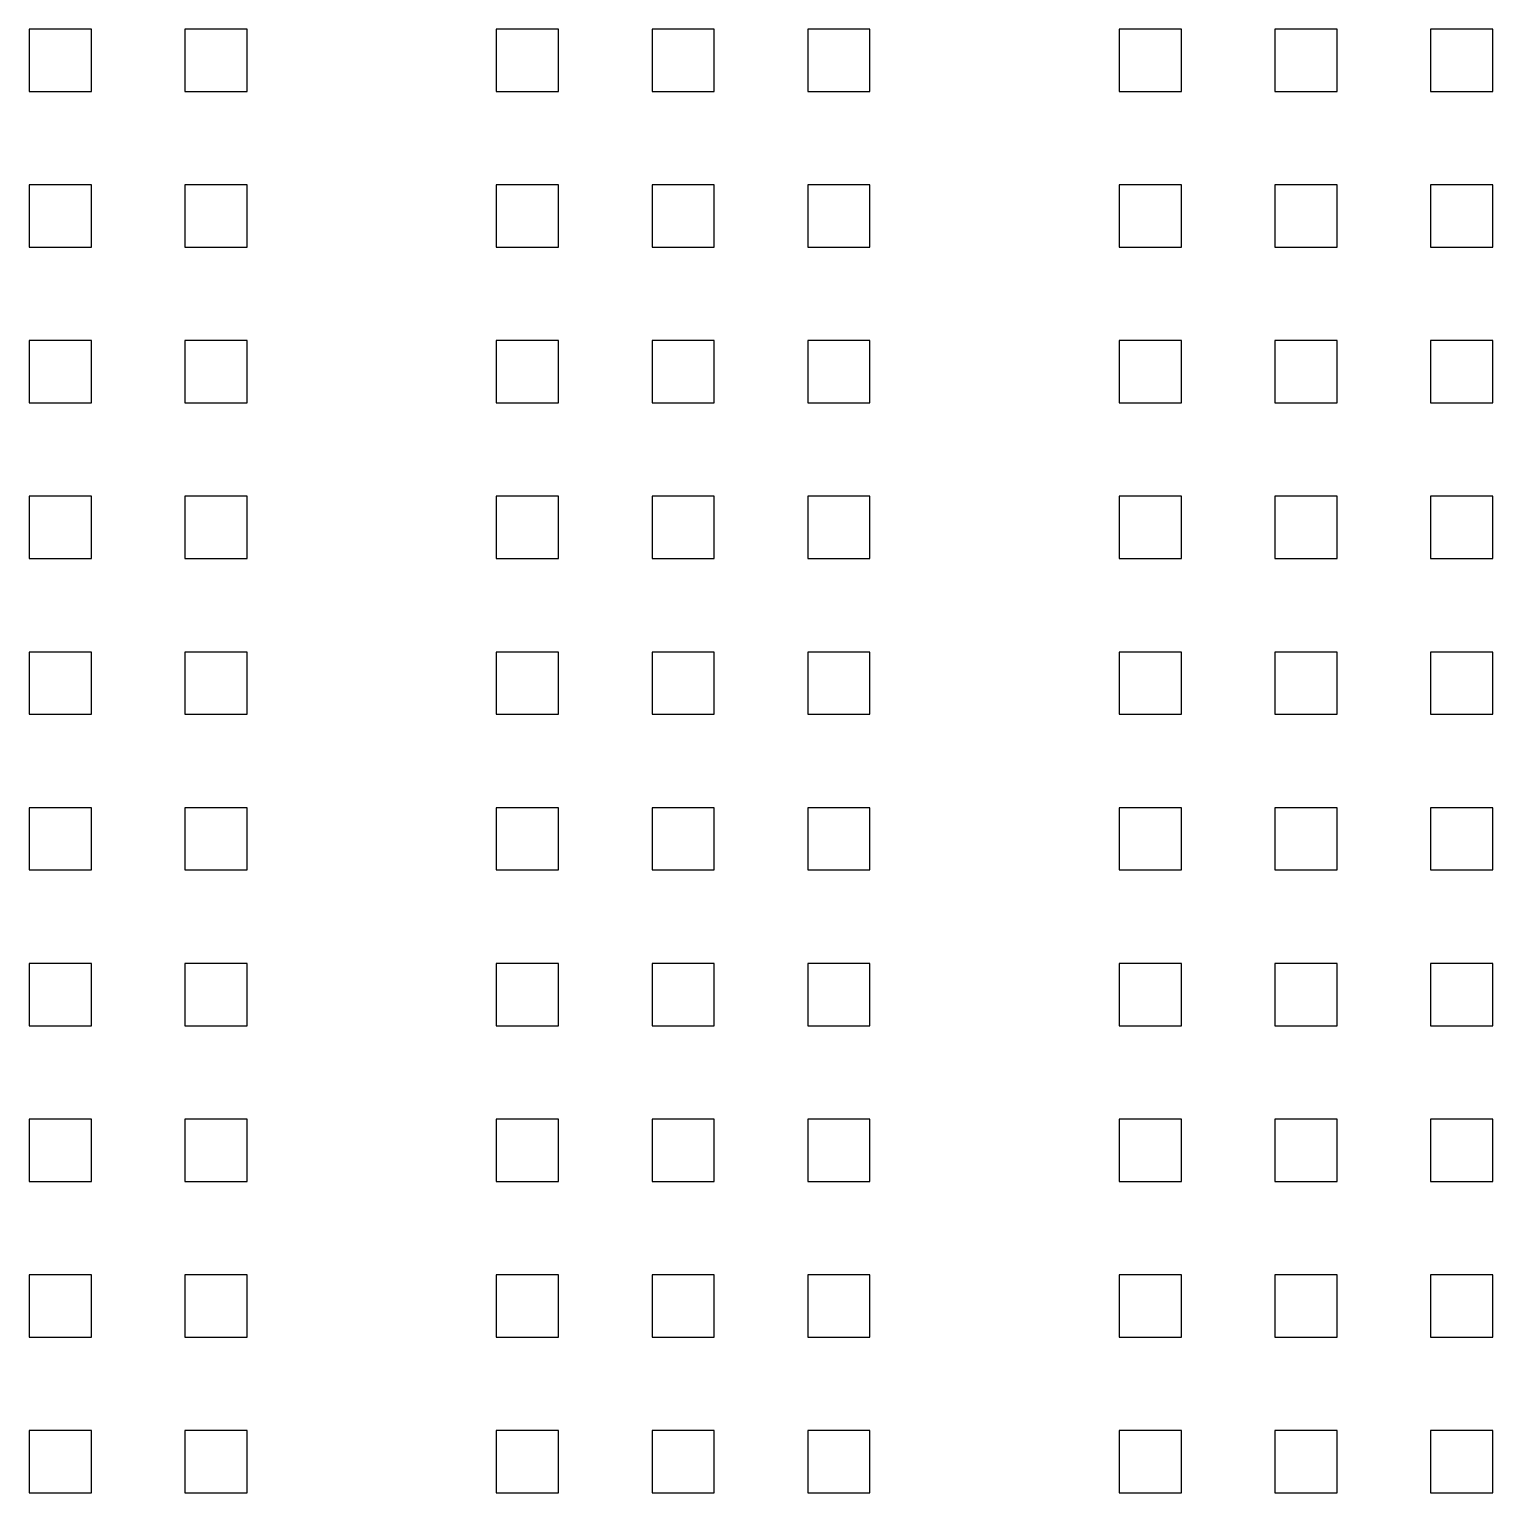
# Model space of a CAD drawing. Header units: metres. Extents: x -21500 to 21500, y -23900 to 23900.
# Drawn here: x -5100 to -400, y 12100 to 16800 of the extents above; entities that cross this region are included whole.
import ezdxf

# ---------------------------------------------------------------- set-up
doc = ezdxf.new("R2010")
doc.units = ezdxf.units.M

msp = doc.modelspace()

# ---------------------------------------------------------------- linework, layer by layer
for p, q in [((-4900, 16800), (-5100, 16800)), ((-5100, 16800), (-5100, 16600)), ((-4900, 16600), (-4900, 16800)), ((-4400, 16800), (-4600, 16800)), ((-4600, 16800), (-4600, 16600)), ((-4400, 16600), (-4400, 16800)), ((-3400, 16800), (-3600, 16800)), ((-3600, 16800), (-3600, 16600)), ((-3400, 16600), (-3400, 16800)), ((-2900, 16800), (-3100, 16800)), ((-3100, 16800), (-3100, 16600)), ((-2900, 16600), (-2900, 16800)), ((-2400, 16800), (-2600, 16800)), ((-2600, 16800), (-2600, 16600)), ((-2400, 16600), (-2400, 16800)), ((-1400, 16800), (-1600, 16800)), ((-1600, 16800), (-1600, 16600)), ((-1400, 16600), (-1400, 16800)), ((-900, 16800), (-1100, 16800)), ((-1100, 16800), (-1100, 16600)), ((-900, 16600), (-900, 16800)), ((-400, 16800), (-600, 16800)), ((-600, 16800), (-600, 16600)), ((-400, 16600), (-400, 16800)), ((-5100, 16600), (-4900, 16600)), ((-4600, 16600), (-4400, 16600)), ((-3600, 16600), (-3400, 16600)), ((-3100, 16600), (-2900, 16600)), ((-2600, 16600), (-2400, 16600)), ((-1600, 16600), (-1400, 16600)), ((-1100, 16600), (-900, 16600)), ((-600, 16600), (-400, 16600)), ((-4900, 16300), (-5100, 16300)), ((-5100, 16300), (-5100, 16100)), ((-4900, 16100), (-4900, 16300)), ((-4400, 16300), (-4600, 16300)), ((-4600, 16300), (-4600, 16100)), ((-4400, 16100), (-4400, 16300)), ((-3400, 16300), (-3600, 16300)), ((-3600, 16300), (-3600, 16100)), ((-3400, 16100), (-3400, 16300)), ((-2900, 16300), (-3100, 16300)), ((-3100, 16300), (-3100, 16100)), ((-2900, 16100), (-2900, 16300)), ((-2400, 16300), (-2600, 16300)), ((-2600, 16300), (-2600, 16100)), ((-2400, 16100), (-2400, 16300)), ((-1400, 16300), (-1600, 16300)), ((-1600, 16300), (-1600, 16100)), ((-1400, 16100), (-1400, 16300)), ((-900, 16300), (-1100, 16300)), ((-1100, 16300), (-1100, 16100)), ((-900, 16100), (-900, 16300)), ((-400, 16300), (-600, 16300)), ((-600, 16300), (-600, 16100)), ((-400, 16100), (-400, 16300)), ((-5100, 16100), (-4900, 16100)), ((-4600, 16100), (-4400, 16100)), ((-3600, 16100), (-3400, 16100)), ((-3100, 16100), (-2900, 16100)), ((-2600, 16100), (-2400, 16100)), ((-1600, 16100), (-1400, 16100)), ((-1100, 16100), (-900, 16100)), ((-600, 16100), (-400, 16100)), ((-4900, 15800), (-5100, 15800)), ((-5100, 15800), (-5100, 15600)), ((-4900, 15600), (-4900, 15800)), ((-4400, 15800), (-4600, 15800)), ((-4600, 15800), (-4600, 15600)), ((-4400, 15600), (-4400, 15800)), ((-3400, 15800), (-3600, 15800)), ((-3600, 15800), (-3600, 15600)), ((-3400, 15600), (-3400, 15800)), ((-2900, 15800), (-3100, 15800)), ((-3100, 15800), (-3100, 15600)), ((-2900, 15600), (-2900, 15800)), ((-2400, 15800), (-2600, 15800)), ((-2600, 15800), (-2600, 15600)), ((-2400, 15600), (-2400, 15800)), ((-1400, 15800), (-1600, 15800)), ((-1600, 15800), (-1600, 15600)), ((-1400, 15600), (-1400, 15800)), ((-900, 15800), (-1100, 15800)), ((-1100, 15800), (-1100, 15600)), ((-900, 15600), (-900, 15800)), ((-400, 15800), (-600, 15800)), ((-600, 15800), (-600, 15600)), ((-400, 15600), (-400, 15800)), ((-5100, 15600), (-4900, 15600)), ((-4600, 15600), (-4400, 15600)), ((-3600, 15600), (-3400, 15600)), ((-3100, 15600), (-2900, 15600)), ((-2600, 15600), (-2400, 15600)), ((-1600, 15600), (-1400, 15600)), ((-1100, 15600), (-900, 15600)), ((-600, 15600), (-400, 15600)), ((-4900, 15300), (-5100, 15300)), ((-5100, 15300), (-5100, 15100)), ((-4900, 15100), (-4900, 15300)), ((-4400, 15300), (-4600, 15300)), ((-4600, 15300), (-4600, 15100)), ((-4400, 15100), (-4400, 15300)), ((-3400, 15300), (-3600, 15300)), ((-3600, 15300), (-3600, 15100)), ((-3400, 15100), (-3400, 15300)), ((-2900, 15300), (-3100, 15300)), ((-3100, 15300), (-3100, 15100)), ((-2900, 15100), (-2900, 15300)), ((-2400, 15300), (-2600, 15300)), ((-2600, 15300), (-2600, 15100)), ((-2400, 15100), (-2400, 15300)), ((-1400, 15300), (-1600, 15300)), ((-1600, 15300), (-1600, 15100)), ((-1400, 15100), (-1400, 15300)), ((-900, 15300), (-1100, 15300)), ((-1100, 15300), (-1100, 15100)), ((-900, 15100), (-900, 15300)), ((-400, 15300), (-600, 15300)), ((-600, 15300), (-600, 15100)), ((-400, 15100), (-400, 15300)), ((-5100, 15100), (-4900, 15100)), ((-4600, 15100), (-4400, 15100)), ((-3600, 15100), (-3400, 15100)), ((-3100, 15100), (-2900, 15100)), ((-2600, 15100), (-2400, 15100)), ((-1600, 15100), (-1400, 15100)), ((-1100, 15100), (-900, 15100)), ((-600, 15100), (-400, 15100)), ((-4900, 14800), (-5100, 14800)), ((-5100, 14800), (-5100, 14600)), ((-4900, 14600), (-4900, 14800)), ((-4400, 14800), (-4600, 14800)), ((-4600, 14800), (-4600, 14600)), ((-4400, 14600), (-4400, 14800)), ((-3400, 14800), (-3600, 14800)), ((-3600, 14800), (-3600, 14600)), ((-3400, 14600), (-3400, 14800)), ((-2900, 14800), (-3100, 14800)), ((-3100, 14800), (-3100, 14600)), ((-2900, 14600), (-2900, 14800)), ((-2400, 14800), (-2600, 14800)), ((-2600, 14800), (-2600, 14600)), ((-2400, 14600), (-2400, 14800)), ((-1400, 14800), (-1600, 14800)), ((-1600, 14800), (-1600, 14600)), ((-1400, 14600), (-1400, 14800)), ((-900, 14800), (-1100, 14800)), ((-1100, 14800), (-1100, 14600)), ((-900, 14600), (-900, 14800)), ((-400, 14800), (-600, 14800)), ((-600, 14800), (-600, 14600)), ((-400, 14600), (-400, 14800)), ((-5100, 14600), (-4900, 14600)), ((-4600, 14600), (-4400, 14600)), ((-3600, 14600), (-3400, 14600)), ((-3100, 14600), (-2900, 14600)), ((-2600, 14600), (-2400, 14600)), ((-1600, 14600), (-1400, 14600)), ((-1100, 14600), (-900, 14600)), ((-600, 14600), (-400, 14600)), ((-4900, 14300), (-5100, 14300)), ((-5100, 14300), (-5100, 14100)), ((-4900, 14100), (-4900, 14300)), ((-4400, 14300), (-4600, 14300)), ((-4600, 14300), (-4600, 14100)), ((-4400, 14100), (-4400, 14300)), ((-3400, 14300), (-3600, 14300)), ((-3600, 14300), (-3600, 14100)), ((-3400, 14100), (-3400, 14300)), ((-2900, 14300), (-3100, 14300)), ((-3100, 14300), (-3100, 14100)), ((-2900, 14100), (-2900, 14300)), ((-2400, 14300), (-2600, 14300)), ((-2600, 14300), (-2600, 14100)), ((-2400, 14100), (-2400, 14300)), ((-1400, 14300), (-1600, 14300)), ((-1600, 14300), (-1600, 14100)), ((-1400, 14100), (-1400, 14300)), ((-900, 14300), (-1100, 14300)), ((-1100, 14300), (-1100, 14100)), ((-900, 14100), (-900, 14300)), ((-400, 14300), (-600, 14300)), ((-600, 14300), (-600, 14100)), ((-400, 14100), (-400, 14300)), ((-5100, 14100), (-4900, 14100)), ((-4600, 14100), (-4400, 14100)), ((-3600, 14100), (-3400, 14100)), ((-3100, 14100), (-2900, 14100)), ((-2600, 14100), (-2400, 14100)), ((-1600, 14100), (-1400, 14100)), ((-1100, 14100), (-900, 14100)), ((-600, 14100), (-400, 14100)), ((-4900, 13800), (-5100, 13800)), ((-5100, 13800), (-5100, 13600)), ((-4900, 13600), (-4900, 13800)), ((-4400, 13800), (-4600, 13800)), ((-4600, 13800), (-4600, 13600)), ((-4400, 13600), (-4400, 13800)), ((-3400, 13800), (-3600, 13800)), ((-3600, 13800), (-3600, 13600)), ((-3400, 13600), (-3400, 13800)), ((-2900, 13800), (-3100, 13800)), ((-3100, 13800), (-3100, 13600)), ((-2900, 13600), (-2900, 13800)), ((-2400, 13800), (-2600, 13800)), ((-2600, 13800), (-2600, 13600)), ((-2400, 13600), (-2400, 13800)), ((-1400, 13800), (-1600, 13800)), ((-1600, 13800), (-1600, 13600)), ((-1400, 13600), (-1400, 13800)), ((-900, 13800), (-1100, 13800)), ((-1100, 13800), (-1100, 13600)), ((-900, 13600), (-900, 13800)), ((-400, 13800), (-600, 13800)), ((-600, 13800), (-600, 13600)), ((-400, 13600), (-400, 13800)), ((-5100, 13600), (-4900, 13600)), ((-4600, 13600), (-4400, 13600)), ((-3600, 13600), (-3400, 13600)), ((-3100, 13600), (-2900, 13600)), ((-2600, 13600), (-2400, 13600)), ((-1600, 13600), (-1400, 13600)), ((-1100, 13600), (-900, 13600)), ((-600, 13600), (-400, 13600)), ((-4900, 13300), (-5100, 13300)), ((-5100, 13300), (-5100, 13100)), ((-4900, 13100), (-4900, 13300)), ((-4400, 13300), (-4600, 13300)), ((-4600, 13300), (-4600, 13100)), ((-4400, 13100), (-4400, 13300)), ((-3400, 13300), (-3600, 13300)), ((-3600, 13300), (-3600, 13100)), ((-3400, 13100), (-3400, 13300)), ((-2900, 13300), (-3100, 13300)), ((-3100, 13300), (-3100, 13100)), ((-2900, 13100), (-2900, 13300)), ((-2400, 13300), (-2600, 13300)), ((-2600, 13300), (-2600, 13100)), ((-2400, 13100), (-2400, 13300)), ((-1400, 13300), (-1600, 13300)), ((-1600, 13300), (-1600, 13100)), ((-1400, 13100), (-1400, 13300)), ((-900, 13300), (-1100, 13300)), ((-1100, 13300), (-1100, 13100)), ((-900, 13100), (-900, 13300)), ((-400, 13300), (-600, 13300)), ((-600, 13300), (-600, 13100)), ((-400, 13100), (-400, 13300)), ((-5100, 13100), (-4900, 13100)), ((-4600, 13100), (-4400, 13100)), ((-3600, 13100), (-3400, 13100)), ((-3100, 13100), (-2900, 13100)), ((-2600, 13100), (-2400, 13100)), ((-1600, 13100), (-1400, 13100)), ((-1100, 13100), (-900, 13100)), ((-600, 13100), (-400, 13100)), ((-4900, 12800), (-5100, 12800)), ((-5100, 12800), (-5100, 12600)), ((-4900, 12600), (-4900, 12800)), ((-4400, 12800), (-4600, 12800)), ((-4600, 12800), (-4600, 12600)), ((-4400, 12600), (-4400, 12800)), ((-3400, 12800), (-3600, 12800)), ((-3600, 12800), (-3600, 12600)), ((-3400, 12600), (-3400, 12800)), ((-2900, 12800), (-3100, 12800)), ((-3100, 12800), (-3100, 12600)), ((-2900, 12600), (-2900, 12800)), ((-2400, 12800), (-2600, 12800)), ((-2600, 12800), (-2600, 12600)), ((-2400, 12600), (-2400, 12800)), ((-1400, 12800), (-1600, 12800)), ((-1600, 12800), (-1600, 12600)), ((-1400, 12600), (-1400, 12800)), ((-900, 12800), (-1100, 12800)), ((-1100, 12800), (-1100, 12600)), ((-900, 12600), (-900, 12800)), ((-400, 12800), (-600, 12800)), ((-600, 12800), (-600, 12600)), ((-400, 12600), (-400, 12800)), ((-5100, 12600), (-4900, 12600)), ((-4600, 12600), (-4400, 12600)), ((-3600, 12600), (-3400, 12600)), ((-3100, 12600), (-2900, 12600)), ((-2600, 12600), (-2400, 12600)), ((-1600, 12600), (-1400, 12600)), ((-1100, 12600), (-900, 12600)), ((-600, 12600), (-400, 12600)), ((-4900, 12300), (-5100, 12300)), ((-5100, 12300), (-5100, 12100)), ((-4900, 12100), (-4900, 12300)), ((-4400, 12300), (-4600, 12300)), ((-4600, 12300), (-4600, 12100)), ((-4400, 12100), (-4400, 12300)), ((-3400, 12300), (-3600, 12300)), ((-3600, 12300), (-3600, 12100)), ((-3400, 12100), (-3400, 12300)), ((-2900, 12300), (-3100, 12300)), ((-3100, 12300), (-3100, 12100)), ((-2900, 12100), (-2900, 12300)), ((-2400, 12300), (-2600, 12300)), ((-2600, 12300), (-2600, 12100)), ((-2400, 12100), (-2400, 12300)), ((-1400, 12300), (-1600, 12300)), ((-1600, 12300), (-1600, 12100)), ((-1400, 12100), (-1400, 12300)), ((-900, 12300), (-1100, 12300)), ((-1100, 12300), (-1100, 12100)), ((-900, 12100), (-900, 12300)), ((-400, 12300), (-600, 12300)), ((-600, 12300), (-600, 12100)), ((-400, 12100), (-400, 12300)), ((-5100, 12100), (-4900, 12100)), ((-4600, 12100), (-4400, 12100)), ((-3600, 12100), (-3400, 12100)), ((-3100, 12100), (-2900, 12100)), ((-2600, 12100), (-2400, 12100)), ((-1600, 12100), (-1400, 12100)), ((-1100, 12100), (-900, 12100)), ((-600, 12100), (-400, 12100))]:
    msp.add_line(p, q)

doc.saveas('drawing.dxf')
